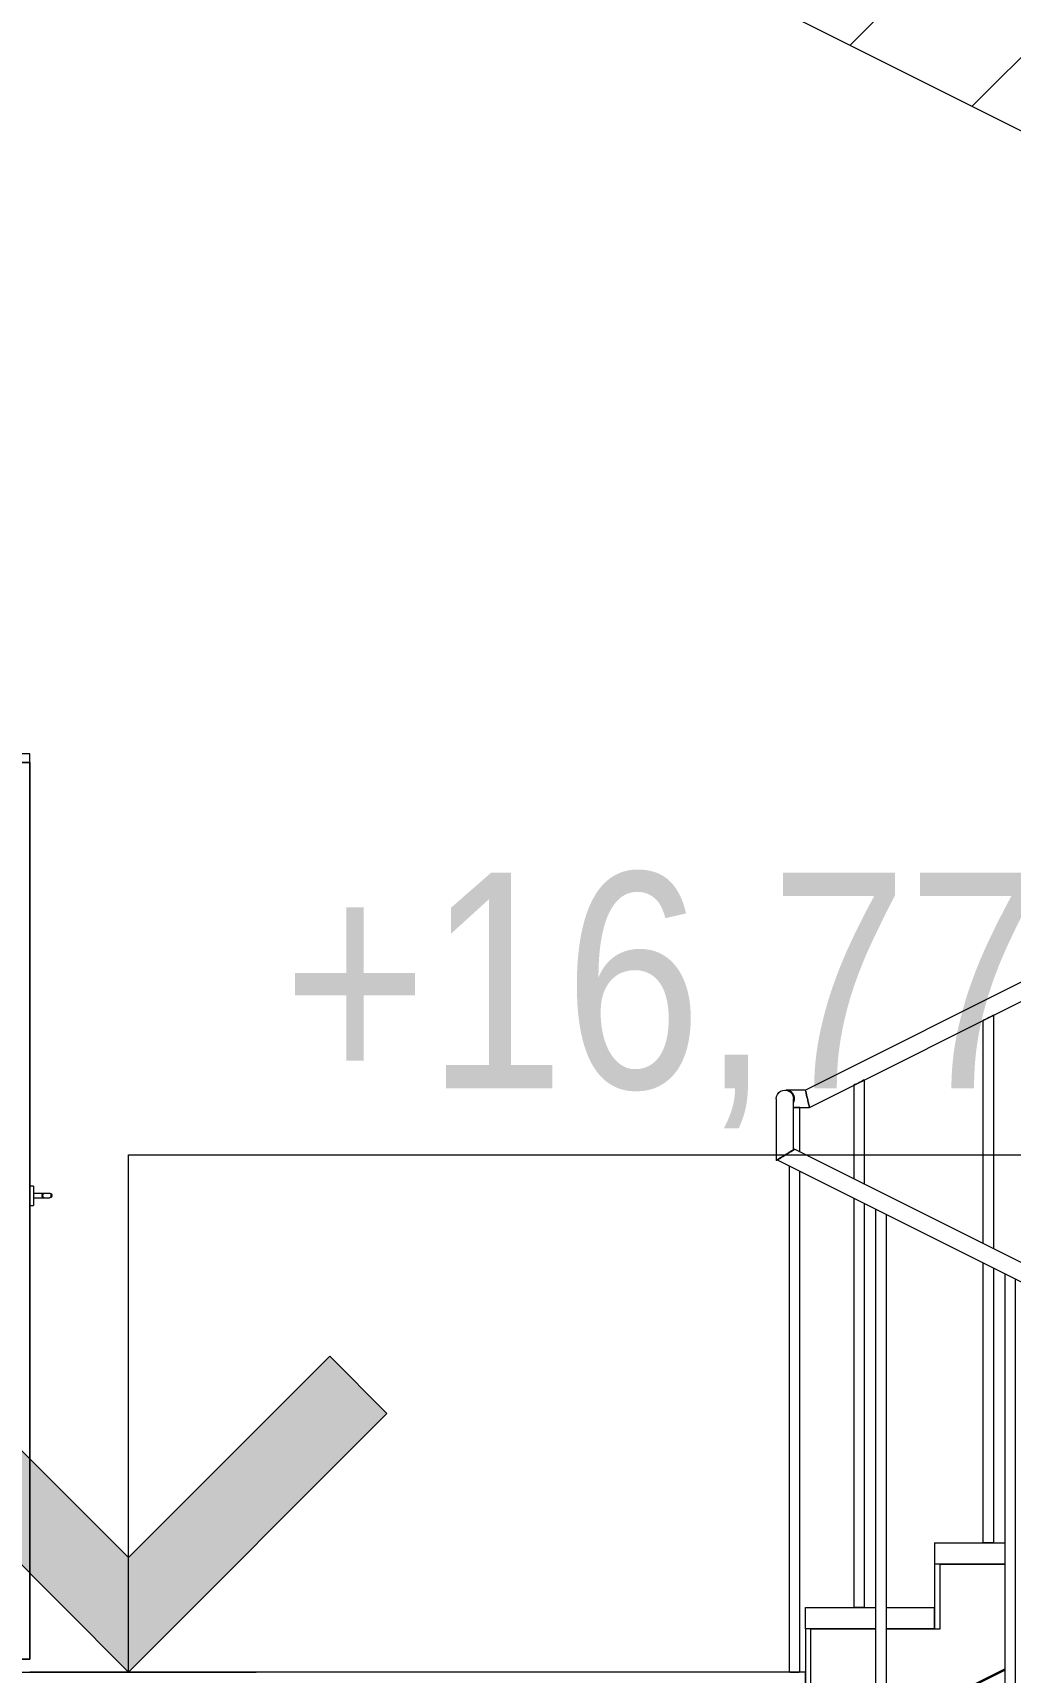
# Model space of a CAD drawing. Header units: millimetres. Extents: x -39507 to 33074, y -24219 to 30962.
# Drawn here: x 16074 to 18343, y 16770 to 20573 of the extents above; entities that cross this region are included whole.
import ezdxf

# ---------------------------------------------------------------- set-up
doc = ezdxf.new("R2010")
doc.units = ezdxf.units.MM
for name, color, linetype, lineweight in [('Балясины', 7, 'Continuous', 9), ('Верхние поручни', 7, 'Continuous', 9), ('Высотные отметки', 7, 'Continuous', 9), ('Двери', 7, 'Continuous', 9), ('Каркас_Импост', 7, 'Continuous', 9), ('Лестницы', 7, 'Continuous', 9), ('Лестницы-1', 7, 'Continuous', 18), ('Ограждение', 7, 'Continuous', 9), ('Панель', 7, 'Continuous', 9), ('Потолки', 7, 'Continuous', 9), ('Проступи_подступенки', 7, 'Continuous', 18), ('Проступи_подступенки-1', 7, 'Continuous', 9)]:
    doc.layers.add(name, color=color, linetype=linetype, lineweight=lineweight)
doc.styles.add('Arial Narrow', font='ARIALN.TTF', dxfattribs={"height": 500})

# ---------------------------------------------------------------- blocks, each defined once
blk = doc.blocks.new('Дверь - Однопольная - ДВ1__21х10-7160078-Разрез 2-2')
at = {"layer": 'Двери'}
for p, q in [((16027.1, 22217.1), (16027.1, 22018.3)), ((15990.7, 22150.8), (15986.4, 22168.6)), ((15986.6, 22168), (15990.7, 22150.7)), ((15990.7, 22150.7), (16009.1, 22137.5)), ((16015.3, 22033.1), (16015.3, 22125.3)), ((16067.1, 22052.5), (16067.1, 22097.5)), ((16075.4, 22097.5), (16067.1, 22097.5)), ((16075.4, 22097.5), (16075.4, 22052.5)), ((16104, 22080.4), (16075.4, 22080.4)), ((16075.4, 22070.4), (16104, 22070.4)), ((16095.8, 22076.4), (16095.8, 22074.4)), ((16096.9, 22076.4), (16096.9, 22074.4)), ((16113, 22080.4), (16100.9, 22080.4)), ((16100.9, 22070.4), (16113, 22070.4)), ((16117, 22074.4), (16117, 22076.4)), ((16118.1, 22074.4), (16118.1, 22076.4)), ((16067.1, 22052.5), (16075.4, 22052.5))]:
    blk.add_line(p, q, dxfattribs=at)
at = {"layer": 'Двери', "flags": 128}
for points in [[(16095.8, 22076.4), (16095.8, 22076.6), (16095.8, 22076.8), (16095.8, 22076.9), (16095.8, 22077.1), (16095.9, 22077.2), (16095.9, 22077.4), (16095.9, 22077.5), (16096, 22077.7), (16096, 22077.8), (16096.1, 22078), (16096.2, 22078.1), (16096.2, 22078.3), (16096.3, 22078.4), (16096.4, 22078.6), (16096.5, 22078.7), (16096.6, 22078.8), (16096.7, 22078.9), (16096.8, 22079.1), (16096.9, 22079.2), (16097, 22079.3), (16097.1, 22079.4), (16097.2, 22079.5), (16097.4, 22079.6), (16097.5, 22079.7), (16097.6, 22079.8), (16097.8, 22079.9), (16097.9, 22080), (16098, 22080), (16098.2, 22080.1), (16098.3, 22080.2), (16098.5, 22080.2), (16098.6, 22080.3), (16098.8, 22080.3), (16098.9, 22080.3), (16099.1, 22080.4), (16099.3, 22080.4), (16099.4, 22080.4), (16099.6, 22080.4), (16099.7, 22080.4), (16099.8, 22080.4)], [(16099.8, 22070.4), (16099.6, 22070.4), (16099.5, 22070.4), (16099.3, 22070.5), (16099.1, 22070.5), (16099, 22070.5), (16098.8, 22070.5), (16098.7, 22070.6), (16098.5, 22070.6), (16098.4, 22070.7), (16098.2, 22070.7), (16098.1, 22070.8), (16097.9, 22070.9), (16097.8, 22071), (16097.7, 22071), (16097.5, 22071.1), (16097.4, 22071.2), (16097.3, 22071.3), (16097.1, 22071.4), (16097, 22071.5), (16096.9, 22071.6), (16096.8, 22071.8), (16096.7, 22071.9), (16096.6, 22072), (16096.5, 22072.1), (16096.4, 22072.3), (16096.3, 22072.4), (16096.3, 22072.5), (16096.2, 22072.7), (16096.1, 22072.8), (16096.1, 22073), (16096, 22073.1), (16095.9, 22073.3), (16095.9, 22073.4), (16095.9, 22073.6), (16095.8, 22073.8), (16095.8, 22073.9), (16095.8, 22074.1), (16095.8, 22074.2), (16095.8, 22074.4), (16095.8, 22074.4)], [(16100.9, 22080.4), (16100, 22080.3), (16099.1, 22080), (16098.4, 22079.6), (16097.7, 22078.9), (16097.3, 22078.2), (16097, 22077.3), (16096.9, 22076.4)], [(16096.9, 22074.4), (16097, 22073.5), (16097.3, 22072.7), (16097.7, 22071.9), (16098.4, 22071.3), (16099.1, 22070.8), (16100, 22070.5), (16100.9, 22070.4)], [(16117, 22076.4), (16116.9, 22077.3), (16116.6, 22078.2), (16116.1, 22078.9), (16115.5, 22079.6), (16114.7, 22080), (16113.9, 22080.3), (16113, 22080.4)], [(16113, 22070.4), (16113.9, 22070.5), (16114.7, 22070.8), (16115.5, 22071.3), (16116.1, 22071.9), (16116.6, 22072.7), (16116.9, 22073.5), (16117, 22074.4)], [(16114.1, 22080.4), (16114.2, 22080.4), (16114.4, 22080.4), (16114.5, 22080.4), (16114.7, 22080.4), (16114.9, 22080.4), (16115, 22080.3), (16115.2, 22080.3), (16115.3, 22080.2), (16115.5, 22080.2), (16115.6, 22080.1), (16115.8, 22080.1), (16115.9, 22080), (16116, 22079.9), (16116.2, 22079.8), (16116.3, 22079.7), (16116.4, 22079.6), (16116.6, 22079.5), (16116.7, 22079.4), (16116.8, 22079.3), (16116.9, 22079.2), (16117, 22079.1), (16117.1, 22079), (16117.2, 22078.9), (16117.3, 22078.7), (16117.4, 22078.6), (16117.5, 22078.5), (16117.6, 22078.3), (16117.7, 22078.2), (16117.7, 22078), (16117.8, 22077.9), (16117.8, 22077.7), (16117.9, 22077.6), (16117.9, 22077.4), (16118, 22077.3), (16118, 22077.1), (16118, 22077), (16118, 22076.8), (16118.1, 22076.6), (16118.1, 22076.5), (16118.1, 22076.4)], [(16118.1, 22074.4), (16118.1, 22074.3), (16118, 22074.1), (16118, 22074), (16118, 22073.8), (16118, 22073.6), (16117.9, 22073.5), (16117.9, 22073.3), (16117.9, 22073.2), (16117.8, 22073), (16117.7, 22072.9), (16117.7, 22072.7), (16117.6, 22072.6), (16117.5, 22072.4), (16117.4, 22072.3), (16117.4, 22072.2), (16117.3, 22072), (16117.2, 22071.9), (16117.1, 22071.8), (16117, 22071.7), (16116.8, 22071.6), (16116.7, 22071.5), (16116.6, 22071.3), (16116.5, 22071.2), (16116.4, 22071.2), (16116.2, 22071.1), (16116.1, 22071), (16115.9, 22070.9), (16115.8, 22070.8), (16115.7, 22070.8), (16115.5, 22070.7), (16115.4, 22070.6), (16115.2, 22070.6), (16115.1, 22070.6), (16114.9, 22070.5), (16114.7, 22070.5), (16114.6, 22070.5), (16114.4, 22070.4), (16114.3, 22070.4), (16114.1, 22070.4), (16114.1, 22070.4)], [(15940.4, 22052.6), (15939.2, 22052.4), (15938, 22051.8), (15936.9, 22050.8), (15935.8, 22049.3), (15934.9, 22047.5), (15934.1, 22045.4), (15933.5, 22043.1), (15933.1, 22040.6), (15932.8, 22038), (15932.8, 22035.4), (15933, 22032.8), (15933.3, 22030.5), (15933.9, 22028.3), (15934.6, 22026.4), (15935.5, 22024.8), (15936.5, 22023.7), (15937.7, 22022.9), (15938.8, 22022.7)], [(15938.8, 22022.7), (15940, 22022.8), (15941.2, 22023.4), (15942.3, 22024.5), (15943.4, 22025.9), (15944.3, 22027.7), (15945.1, 22029.8), (15945.7, 22032.2), (15946.1, 22034.7), (15946.4, 22037.3), (15946.4, 22039.9), (15946.2, 22042.4), (15945.9, 22044.8), (15945.3, 22047), (15944.6, 22048.9), (15943.7, 22050.4), (15942.7, 22051.6), (15941.6, 22052.3), (15940.4, 22052.6)]]:
    blk.add_lwpolyline(points, dxfattribs=at)
at = {"layer": 'Двери'}
for centre, radius, start, end in [((16084, 22128.8), 105, 122.8143, 158.1234), ((16157, 22021.3), 225.3, 139.188, 173.8123), ((16157, 22021.3), 210.7, 142.0866, 177.9252), ((16000.3, 22125.3), 15, 0, 54.2438), ((16157, 22021.3), 225.3, 176.2822, 178.0596), ((15939.1, 22028.9), 7.3, 180, 0), ((16030.5, 22033.1), 15.2, 180, 257.1804)]:
    blk.add_arc(centre, radius, start, end, dxfattribs=at)
for points in [[(15965.3, 22139.8), (15962.9, 22136), (15960.7, 22132), (15958.5, 22127.9)], [(15966.6, 22111.7), (15967.2, 22113), (15967.9, 22114.4), (15968.5, 22115.7)]]:
    blk.add_open_spline(points, degree=3, dxfattribs=at)
blk.add_open_spline([(15957.3, 22125.8), (15956.9, 22124.9), (15953.5, 22118.3), (15947.7, 22105.5), (15943.3, 22093.1), (15941.4, 22086.8)], degree=3, knots=[0.2825242, 0.2825242, 0.2825242, 0.2825242, 0.3333333, 0.6666667, 1, 1, 1, 1], dxfattribs=at)
at = {"layer": 'Каркас_Импост'}
for p, q in [((15867.1, 23100), (15867.1, 23070)), ((16067.1, 23100), (15867.1, 23100)), ((16067.1, 23080), (16067.1, 23100)), ((15867.1, 23070), (16027.1, 23070)), ((16027.1, 23070), (15867.1, 23070)), ((15867.1, 21000), (15867.1, 23070)), ((16027.1, 23070), (16027.1, 23080)), ((16027.1, 23080), (16067.1, 23080)), ((16027.1, 21000), (16027.1, 23080)), ((16067.1, 23080), (16027.1, 23080)), ((16027.1, 23070), (16027.1, 21000)), ((16067.1, 23080), (16067.1, 21000)), ((16027.1, 21000), (15867.1, 21000)), ((16067.1, 21000), (16027.1, 21000))]:
    blk.add_line(p, q, dxfattribs=at)
at = {"layer": 'Панель'}
for p, q in [((16027.1, 23079), (16027.1, 21000)), ((16067.1, 23079), (16027.1, 23079)), ((16067.1, 21000), (16067.1, 23079)), ((16027.1, 21000), (16067.1, 21000))]:
    blk.add_line(p, q, dxfattribs=at)
blk = doc.blocks.new('Ограждение - 25mm-V112-Разрез 2-2')
at = {"layer": 'Балясины'}
for p, q in [((18279.2, 22481.3), (18279.2, 21963.9)), ((18304.2, 21951.4), (18304.2, 22493.8)), ((18279.2, 21919.2), (18279.2, 21270)), ((18304.2, 21270), (18304.2, 21906.7)), ((18291.7, 21270), (18280.9, 21270)), ((18280.9, 21270), (18291.7, 21270)), ((18291.7, 21270), (18302.5, 21270)), ((18302.5, 21270), (18291.7, 21270))]:
    blk.add_line(p, q, dxfattribs=at)
at = {"layer": 'Балясины', "flags": 128}
for points in [[(18291.7, 22487.6), (18286.3, 22484.9), (18281.9, 22482.7), (18279.5, 22481.5), (18281.9, 22482.7), (18286.3, 22484.9), (18291.7, 22487.6)], [(18291.7, 22487.6), (18297.1, 22490.3), (18301.5, 22492.5), (18303.9, 22493.7), (18301.5, 22492.5), (18297.1, 22490.3), (18291.7, 22487.6)]]:
    blk.add_lwpolyline(points, dxfattribs=at)
blk = doc.blocks.new('Ограждение - 25mm-V113-Разрез 2-2')
at = {"layer": 'Балясины'}
for p, q in [((17979.2, 22331.3), (17979.2, 22113.9)), ((18004.2, 22101.4), (18004.2, 22343.8)), ((17979.2, 22069.2), (17979.2, 21120)), ((18004.2, 21120), (18004.2, 22056.7)), ((17991.7, 21120), (17980.9, 21120)), ((17980.9, 21120), (17991.7, 21120)), ((17991.7, 21120), (18002.5, 21120)), ((18002.5, 21120), (17991.7, 21120))]:
    blk.add_line(p, q, dxfattribs=at)
at = {"layer": 'Балясины', "flags": 128}
for points in [[(17991.7, 22337.6), (17986.3, 22334.9), (17981.9, 22332.7), (17979.5, 22331.5), (17981.9, 22332.7), (17986.3, 22334.9), (17991.7, 22337.6)], [(17991.7, 22337.6), (17997.1, 22340.3), (18001.5, 22342.5), (18003.9, 22343.7), (18001.5, 22342.5), (17997.1, 22340.3), (17991.7, 22337.6)]]:
    blk.add_lwpolyline(points, dxfattribs=at)
blk = doc.blocks.new('Ограждение - 25mm-V115-Разрез 2-2')
at = {"layer": 'Балясины'}
for p, q in [((17841.7, 22280), (17852.5, 22280)), ((17854.2, 22280), (17841.7, 22280)), ((17854.2, 22176.4), (17854.2, 22280)), ((17829.2, 22144.2), (17829.2, 20970)), ((17854.2, 20970), (17854.2, 22131.7)), ((17852.5, 20970), (17830.9, 20970)), ((17830.9, 20970), (17852.5, 20970))]:
    blk.add_line(p, q, dxfattribs=at)
blk = doc.blocks.new('Ограждение - 25mm-V123-Разрез 2-2')
at = {"layer": 'Балясины'}
for p, q in [((18030, 17843.8), (18030, 16620)), ((18030.3, 17843.7), (18030.3, 17843.7)), ((18055, 16620), (18055, 17831.3)), ((18042.5, 16620), (18031.7, 16620)), ((18031.7, 16620), (18042.5, 16620)), ((18042.5, 16620), (18047.9, 16620)), ((18047.9, 16620), (18042.5, 16620)), ((18048.8, 16620), (18053.3, 16620)), ((18053.3, 16620), (18048.8, 16620))]:
    blk.add_line(p, q, dxfattribs=at)
blk = doc.blocks.new('Ограждение - 25mm-V92-Разрез 2-2')
at = {"layer": 'Балясины'}
for p, q in [((20430, -156.2), (20430, -1380)), ((20430.3, -156.3), (20430.3, -156.3)), ((20455, -1380), (20455, -168.7)), ((20442.5, -1380), (20431.7, -1380)), ((20431.7, -1380), (20442.5, -1380)), ((20442.5, -1380), (20453.3, -1380)), ((20453.3, -1380), (20442.5, -1380))]:
    blk.add_line(p, q, dxfattribs=at)
blk = doc.blocks.new('Ограждение - 25mm-V114-Разрез 2-2')
at = {"layer": 'Балясины'}
for p, q in [((17841.7, 22280), (17852.5, 22280)), ((17852.5, 22280), (17841.7, 22280)), ((17854.2, 22176.4), (17854.2, 22280)), ((17829.2, 22144.2), (17829.2, 20970)), ((17854.2, 20970), (17854.2, 22131.7)), ((17852.5, 20970), (17830.9, 20970)), ((17830.9, 20970), (17852.5, 20970))]:
    blk.add_line(p, q, dxfattribs=at)
blk = doc.blocks.new('Ограждение - 25mm-V141-Разрез 2-2')
at = {"layer": 'Балясины'}
for p, q in [((17829.2, 22144.2), (17829.2, 20970)), ((17829.5, 22144.1), (17829.5, 22144.1)), ((17854.2, 20970), (17854.2, 22131.7)), ((17841.7, 20970), (17830.9, 20970)), ((17830.9, 20970), (17841.7, 20970)), ((17841.7, 20970), (17852.5, 20970)), ((17852.5, 20970), (17841.7, 20970))]:
    blk.add_line(p, q, dxfattribs=at)
blk = doc.blocks.new('Ограждение - Ограждение-6836320-Разрез 2-2')
for name, p in [('Ограждение - 25mm-V112-Разрез 2-2', (0, -4200)), ('Ограждение - 25mm-V113-Разрез 2-2', (0, -4200)), ('Ограждение - 25mm-V115-Разрез 2-2', (0, -4200)), ('Ограждение - 25mm-V114-Разрез 2-2', (0, -4200)), ('Ограждение - 25mm-V141-Разрез 2-2', (0, -4200)), ('Ограждение - 25mm-V123-Разрез 2-2', (0, 0)), ('Ограждение - 25mm-V92-Разрез 2-2', (-2100, 17850))]:
    blk.add_blockref(name, p)
blk = doc.blocks.new('Тип верхнего поручня - Верхний поручень_Внутренний_-6837024-Разрез 2-2')
at = {"layer": 'Верхние поручни'}
for p, q in [((20343.2, 19358), (17867.1, 18120)), ((17876.6, 18080), (20387.9, 19335.7)), ((17867.1, 18120), (17821.7, 18120)), ((17799.6, 18100), (17799.6, 17956.7)), ((17839.5, 18080), (17876.6, 18080)), ((17839.6, 17981.4), (17839.6, 18100)), ((17801.7, 17958), (21757.7, 15980)), ((21767.1, 16020), (17841.7, 17982.7))]:
    blk.add_line(p, q, dxfattribs=at)
at = {"layer": 'Верхние поручни', "flags": 128}
for points in [[(17799.6, 18100), (17800.3, 18105.2), (17802.3, 18110), (17805.5, 18114.1), (17809.6, 18117.3), (17814.4, 18119.3), (17819.6, 18120)], [(17819.6, 18120), (17824.8, 18119.3), (17829.6, 18117.3), (17833.8, 18114.1), (17836.9, 18110), (17838.9, 18105.2), (17839.6, 18100)], [(17841.7, 18100), (17841, 18105.2), (17839, 18110), (17835.9, 18114.1), (17831.7, 18117.3), (17826.9, 18119.3), (17821.7, 18120)], [(17839.7, 18091.2), (17841, 18094.8), (17841.7, 18100)], [(17819.6, 17969), (17814.4, 17965.8), (17809.6, 17962.9), (17805.5, 17960.3), (17802.3, 17958.3), (17800.3, 17957.1), (17799.6, 17956.7)], [(17802.3, 17958.3), (17805.5, 17960.3), (17809.6, 17962.9), (17814.4, 17965.8), (17819.6, 17969)], [(17821.7, 17970.3), (17816.5, 17967.1), (17811.7, 17964.2), (17807.6, 17961.6), (17804.4, 17959.6)], [(17804.4, 17959.6), (17807.6, 17961.6), (17811.7, 17964.2), (17816.5, 17967.1), (17821.7, 17970.3)], [(17819.6, 17969), (17824.8, 17972.2), (17829.6, 17975.2), (17833.8, 17977.8), (17836.9, 17979.7)], [(17836.9, 17979.7), (17833.8, 17977.8), (17829.6, 17975.2), (17824.8, 17972.2), (17819.6, 17969)], [(17821.7, 17970.3), (17826.9, 17973.5), (17831.7, 17976.5), (17835.9, 17979.1), (17839, 17981), (17841, 17982.3), (17841.7, 17982.7)], [(17839, 17981), (17835.9, 17979.1), (17831.7, 17976.5), (17826.9, 17973.5), (17821.7, 17970.3)]]:
    blk.add_lwpolyline(points, dxfattribs=at)
at = {"layer": 'Верхние поручни'}
for points, knots in [([(17841.7, 18100), (17841.7, 18101.7), (17841.4, 18104.4), (17840.3, 18107.7), (17839.1, 18110), (17837.9, 18111.8), (17836.8, 18113.2), (17835.6, 18114.5), (17833.9, 18115.9), (17832.1, 18117.1), (17830.6, 18118), (17829.4, 18118.5), (17828.2, 18119), (17826.9, 18119.3), (17825.6, 18119.6), (17824.3, 18119.8), (17823, 18120), (17822.2, 18120), (17821.7, 18120)], [0, 0, 0, 0, 0.0833333, 0.125, 0.1666667, 0.2083333, 0.2291667, 0.25, 0.2916667, 0.3333333, 0.3541667, 0.375, 0.3958333, 0.4166667, 0.4375, 0.4583333, 0.4791667, 0.5, 0.5, 0.5, 0.5]), ([(17871.8, 18100), (17871.4, 18101.7), (17870.6, 18105.2), (17869.5, 18110.1), (17868.5, 18114.3), (17867.5, 18118.6), (17867.1, 18120), (17867.1, 18120)], [0, 0, 0, 0, 0.0833333, 0.1666667, 0.25, 0.3333333, 0.5, 0.5, 0.5, 0.5]), ([(17839.7, 18091.2), (17839.9, 18091.6), (17840.4, 18092.8), (17841.4, 18095.6), (17841.7, 18098.3), (17841.7, 18100)], [0.8549357, 0.8549357, 0.8549357, 0.8549357, 0.875, 0.9166667, 1, 1, 1, 1]), ([(17876.6, 18080), (17876.6, 18080), (17876.2, 18081.4), (17875.2, 18085.7), (17874.2, 18089.9), (17873.1, 18094.8), (17872.3, 18098.3), (17871.8, 18100)], [0.5, 0.5, 0.5, 0.5, 0.6666667, 0.75, 0.8333333, 0.9166667, 1, 1, 1, 1])]:
    blk.add_open_spline(points, degree=3, knots=knots, dxfattribs=at)
for points in [[(17867.8, 18117.3), (17868, 18116.4), (17868.5, 18114.3), (17869.5, 18110.1), (17870.6, 18105.2), (17871.4, 18101.7), (17871.8, 18100)], [(17871.8, 18100), (17872.3, 18098.3), (17873.1, 18094.8), (17874.2, 18089.9), (17875.2, 18085.7), (17875.7, 18083.6), (17875.9, 18082.7)]]:
    blk.add_open_spline(points, degree=3, dxfattribs=at)
blk = doc.blocks.new('Высотные отметки - Высотная отметка - Стрелка-4455449-Разрез 2-2')
at = {"layer": 'Высотные отметки'}
blk.add_hatch(color=256, dxfattribs=at).paths.add_polyline_path([(-36565.6, -5267.2), (-36098.4, -5734.3), (-35631.2, -5267.2), (-35498.4, -5400), (-36098.4, -6000), (-36698.4, -5400)], flags=0)
for p, q in [((-36098.4, -4800), (-39098.4, -4800)), ((-36098.4, -6000), (-36098.4, -4800)), ((-36565.6, -5267.2), (-36698.4, -5400)), ((-36098.4, -5734.3), (-36565.6, -5267.2)), ((-35631.2, -5267.2), (-36098.4, -5734.3)), ((-35498.4, -5400), (-35631.2, -5267.2)), ((-36698.4, -5400), (-36098.4, -6000)), ((-36098.4, -6000), (-35498.4, -5400)), ((-35002.8, -6000), (-36395.1, -6000))]:
    blk.add_line(p, q, dxfattribs=at)

msp = doc.modelspace()

# ---------------------------------------------------------------- hatches: boundary and pattern name
at = {"layer": 'Лестницы'}
h = msp.add_hatch(dxfattribs=at)
h.set_pattern_fill('FP_2', color=256, style=0, pattern_type=2)
h.set_pattern_definition([(45, (-2885.9, 6475), (-424.264, 424.264), [600, -100, 20, -100]), (45, (-2885.9, 6899), (-424.264, 424.264), [])])
h.paths.add_polyline_path([(21754.6, 18652.3), (21754.6, 18970), (21454.6, 18970), (21454.6, 19120), (21154.6, 19120), (21154.6, 19270), (20854.6, 19270), (20854.6, 19420), (20554.6, 19420), (20554.6, 19570), (20254.6, 19570), (20254.6, 19720), (19954.6, 19720), (19954.6, 19870), (19654.6, 19870), (19654.6, 20020), (19354.6, 20020), (19354.6, 20170), (19054.6, 20170), (19054.6, 20320), (18754.6, 20320), (18754.6, 20470), (18454.6, 20470), (18454.6, 20620), (18154.6, 20620), (18154.6, 20770), (17854.6, 20770), (17854.6, 20602.3), (21753.6, 18652.8)], flags=0)

# ---------------------------------------------------------------- linework, layer by layer
at = {"layer": 'Высотные отметки'}
for p, q in [((16078.8, 16770), (16098.7, 16770)), ((16098.7, 16770), (16296, 16770))]:
    msp.add_line(p, q, dxfattribs=at)
at = {"layer": 'Лестницы'}
for p, q in [((18179.6, 17020), (18330.2, 17020)), ((18179.6, 16870), (18179.6, 17020)), ((17879.6, 16870), (18030.1, 16870)), ((17879.6, 16620), (17879.6, 16870)), ((18055, 16870), (18179.6, 16870)), ((18179.6, 16702.3), (18330.1, 16777.5))]:
    msp.add_line(p, q, dxfattribs=at)
at = {"layer": 'Лестницы-1'}
msp.add_line((17854.6, 20602.3), (21754.6, 18652.3), dxfattribs=at)
at = {"layer": 'Потолки'}
msp.add_line((18055, 16637.1), (18330.1, 16774.6), dxfattribs=at)
at = {"layer": 'Проступи_подступенки'}
for p, q in [((17867.1, 16770), (16067.1, 16770)), ((17867.1, 16720), (17867.1, 16770))]:
    msp.add_line(p, q, dxfattribs=at)
at = {"layer": 'Проступи_подступенки-1'}
for p, q in [((18167.1, 17070), (18330.2, 17070)), ((18167.1, 17070), (18167.1, 17020)), ((18167.1, 17020), (18167.1, 16870)), ((18179.6, 17020), (18167.1, 17020)), ((18330.2, 17020), (18167.1, 17020)), ((18179.6, 16870), (18179.6, 17020)), ((17867.1, 16920), (18030.1, 16920)), ((17867.1, 16870), (17867.1, 16920)), ((18054.9, 16920), (18167.1, 16920)), ((18167.1, 16870), (18167.1, 16920)), ((18030.1, 16870), (17867.1, 16870)), ((17867.1, 16870), (17867.1, 16720)), ((17879.6, 16870), (17867.1, 16870)), ((17879.6, 16720), (17879.6, 16870)), ((18167.1, 16870), (18055, 16870)), ((18167.1, 16870), (18179.6, 16870))]:
    msp.add_line(p, q, dxfattribs=at)

# ---------------------------------------------------------------- block references
at = {"layer": 'Верхние поручни'}
msp.add_blockref('Тип верхнего поручня - Верхний поручень_Внутренний_-6837024-Разрез 2-2', (0, 0), dxfattribs=at)
at = {"layer": 'Высотные отметки', "extrusion": (0, 0, -1)}
msp.add_blockref('Высотные отметки - Высотная отметка - Стрелка-4455449-Разрез 2-2', (19802.4, 22770), dxfattribs=at)
at = {"layer": 'Двери'}
msp.add_blockref('Дверь - Однопольная - ДВ1__21х10-7160078-Разрез 2-2', (0, -4200), dxfattribs=at)
at = {"layer": 'Ограждение'}
msp.add_blockref('Ограждение - Ограждение-6836320-Разрез 2-2', (0, 0), dxfattribs=at)

# ---------------------------------------------------------------- texts
at = {"layer": 'Высотные отметки', "insert": (16654.7, 18624.3), "char_height": 500, "width": 2499.191, "attachment_point": 1, "line_spacing_factor": 0.974696, "style": 'Arial Narrow'}
msp.add_mtext('+16,770', dxfattribs=at)

doc.saveas('drawing.dxf')
